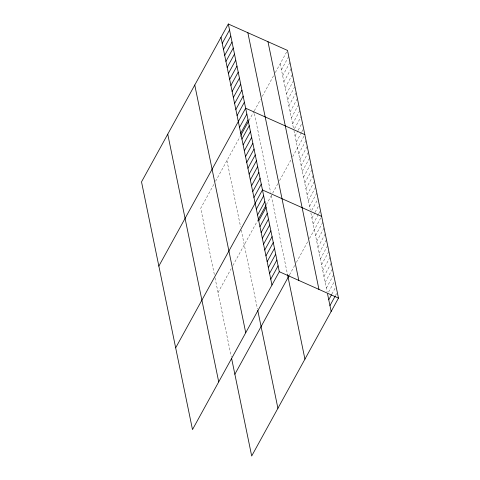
<?xml version="1.0" encoding="UTF-8"?>
<svg xmlns="http://www.w3.org/2000/svg" width="480" height="480" viewBox="0 0 480 480"><rect width="100%" height="100%" fill="white"/><g stroke="black" fill="none" stroke-linecap="round" stroke-linejoin="round"><path stroke-width="0.36" stroke-dasharray="2.4 1.8" d="M213.828 184.44L200.712 208.29L214.332 274.464M215.55 181.302L240.45 136.014M248.982 120.498L253.956 111.444L270.6 192.324M254.304 110.814L260.514 99.516M262.236 96.378L273.624 75.666M275.352 72.528L287.508 50.418M281.418 69.756L288.744 56.43M282.66 75.774L289.98 62.448M283.896 81.792L291.222 68.466M285.132 87.804L292.458 74.478M286.368 93.822L293.346 81.132M287.61 99.834L294.588 87.144M288.846 105.852L295.824 93.162M290.082 111.87L297.408 98.544M291.324 117.882L298.65 104.556M292.56 123.9L299.886 110.574M294.498 128.646L301.122 116.592M295.038 135.93L297.828 130.854M298.176 130.218L302.364 122.604M296.274 141.948L301.506 132.426M301.854 131.796L303.6 128.622M218.046 292.512L231.156 268.662M232.884 265.524L257.778 220.236M266.31 204.72L272.322 193.782M272.67 193.152L277.842 183.738M279.57 180.6L290.958 159.888M292.68 156.75L304.836 134.64M298.716 153.804L306.042 140.478M299.916 159.642L307.242 146.316M301.116 165.48L308.442 152.154M302.316 171.318L309.642 157.992M303.522 177.156L310.848 163.83M304.722 182.994L312.048 169.668M305.922 188.832L313.248 175.506M307.122 194.676L314.448 181.35M308.328 200.514L315.654 187.188M309.528 206.352L316.854 193.026M311.772 210.288L318.054 198.864M311.928 218.028L314.718 212.952M315.072 212.316L319.254 204.702M313.134 223.866L318.366 214.35M318.714 213.714L320.46 210.54M289.488 274.896L294.666 265.482M296.388 262.344L307.776 241.632M309.504 238.494L321.66 216.378M315.534 235.548L322.86 222.222M316.734 241.386L324.06 228.06M317.94 247.224L325.266 233.898M319.14 253.062L326.466 239.736M320.34 258.9L327.666 245.574M321.54 264.738L328.866 251.412M322.746 270.576L330.072 257.25M323.946 276.42L331.272 263.094M325.146 282.258L332.472 268.932M326.346 288.096L333.672 274.77M328.596 292.032L334.176 281.88M331.89 294.06L335.382 287.718M335.532 295.458L336.582 293.556M280.182 63.744L293.526 128.58M293.934 130.584L310.278 210M310.878 212.922L327.096 291.744M271.29 195.666L287.508 274.488M226.938 160.59L240.558 226.764M241.242 230.106L257.484 309.036M215.022 277.806L231.264 356.742"/><path stroke-width="0.72" d="M228.312 24L141.522 181.878L192.492 429.582L279.288 271.71L228.312 24L287.508 50.418L338.478 298.122L251.688 456L231.564 358.2M222.222 43.344L229.548 30.018M223.464 49.356L230.79 36.03M224.7 55.374L232.026 42.048M225.936 61.386L233.262 48.066M227.178 67.404L234.504 54.078M228.414 73.422L235.74 60.096M229.65 79.434L236.976 66.108M230.892 85.452L238.218 72.126M232.128 91.47L239.454 78.144M233.364 97.482L240.69 84.156M234.606 103.5L241.932 90.174M235.842 109.518L243.168 96.192M237.078 115.53L244.404 102.204M158.85 266.094L245.646 108.222L304.836 134.64M239.52 127.386L246.846 114.06M240.72 133.224L248.046 119.898M240.804 135.372L248.622 121.146M241.92 139.062L249.246 125.736M243.126 144.9L250.452 131.574M244.326 150.738L251.652 137.418M245.526 156.582L252.852 143.256M246.726 162.42L254.052 149.094M247.932 168.258L255.258 154.932M249.132 174.096L256.458 160.77M250.332 179.934L257.658 166.608M251.532 185.772L258.858 172.446M252.738 191.61L260.064 178.29M253.938 197.454L261.264 184.128M175.674 347.838L262.464 189.966L321.66 216.378M256.338 209.13L263.664 195.804M257.544 214.968L264.87 201.642M258.132 219.588L265.956 205.362M258.744 220.806L266.07 207.48M259.944 226.644L267.27 213.318M261.144 232.482L268.47 219.162M262.35 238.326L269.676 225M263.55 244.164L270.876 230.838M264.75 250.002L272.076 236.676M265.95 255.84L273.276 242.514M267.156 261.678L274.482 248.352M268.356 267.516L275.682 254.19M269.556 273.354L276.882 260.034M270.756 279.198L278.082 265.872M234.864 374.256L289.146 275.526M328.752 299.772L331.542 294.696M329.952 305.61L335.184 296.094M279.288 271.71L338.478 298.122M327.552 293.934L331.152 311.448M267.972 41.7L318.948 289.41M247.848 32.718L298.818 280.428M287.508 274.488L304.932 359.154M220.986 37.326L271.962 285.036M257.784 310.5L277.914 408.3M194.76 85.026L245.736 332.736M167.742 134.172L218.718 381.882"/></g></svg>
